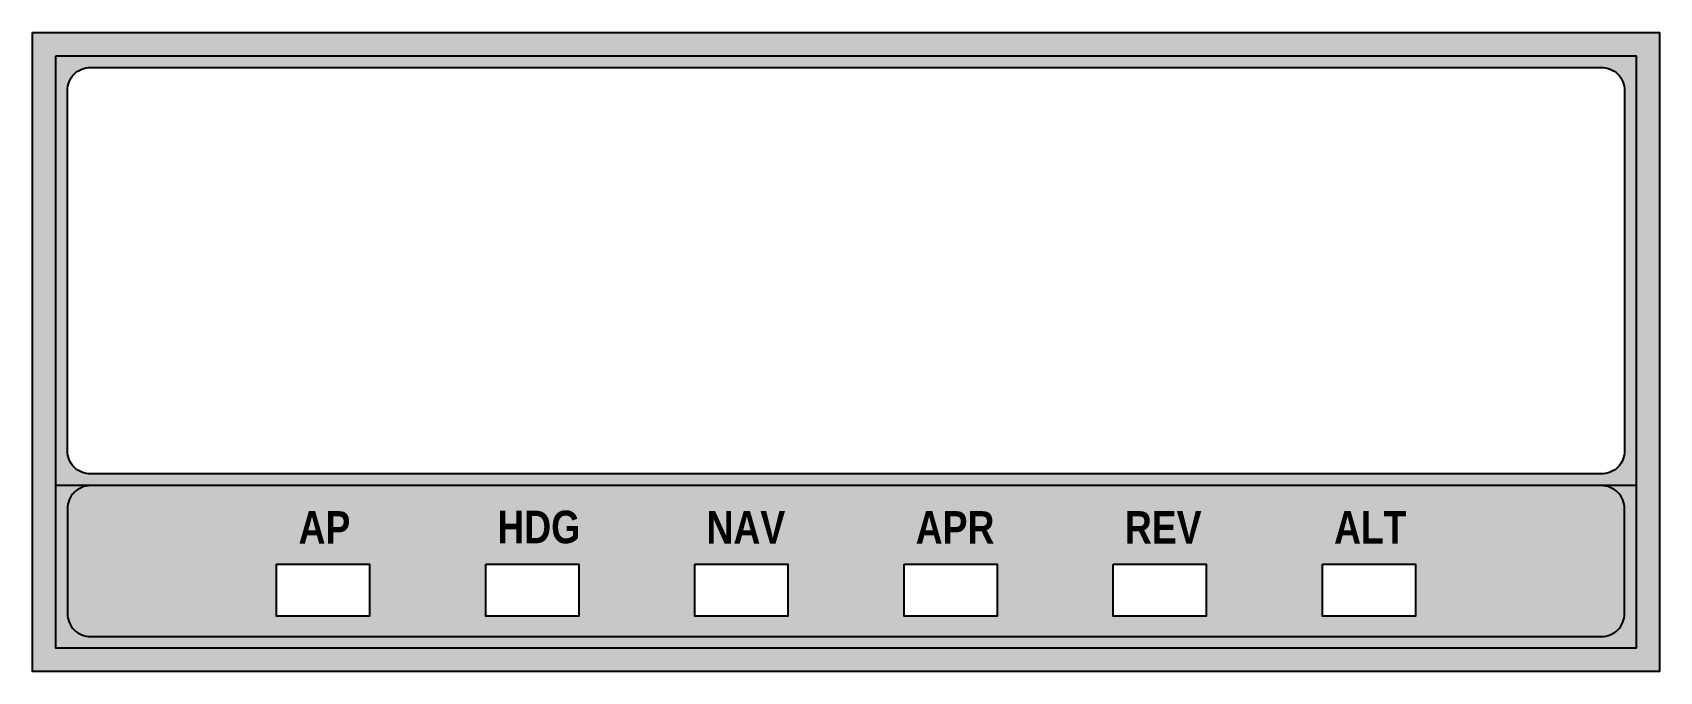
# Model space of a CAD drawing. Header units: inches. Extents: x 0 to 7, y 0.2 to 2.95.
import ezdxf

# ---------------------------------------------------------------- set-up
doc = ezdxf.new("R2010")
doc.units = ezdxf.units.IN
doc.layers.add('hrany', color=250, linetype='Continuous')
doc.layers.add('text', color=255, linetype='Continuous')
doc.styles.get("Standard").update_dxf_attribs({"font": 'arial.ttf'})

msp = doc.modelspace()

# ---------------------------------------------------------------- hatches: boundary and pattern name
at = {"layer": 'hrany', "lineweight": -3}
h = msp.add_hatch(color=256, dxfattribs=at)
h.dxf.hatch_style = 1
h.paths.add_polyline_path([(7, 2.95), (0, 2.95), (0, 0.2), (7, 0.2)])
h.paths.add_polyline_path([(0.25, 1.05, -0.414214), (0.15, 1.15), (0.15, 2.7, -0.414214), (0.25, 2.8), (6.75, 2.8, -0.414214), (6.85, 2.7), (6.85, 1.15, -0.414214), (6.75, 1.05)], flags=16)
h.paths.add_polyline_path([(1.05, 0.6625), (1.45, 0.6625), (1.45, 0.4375), (1.05, 0.4375)], flags=16)
h.paths.add_polyline_path([(1.95, 0.6625), (2.35, 0.6625), (2.35, 0.4375), (1.95, 0.4375)], flags=16)
h.paths.add_polyline_path([(2.85, 0.6625), (3.25, 0.6625), (3.25, 0.4375), (2.85, 0.4375)], flags=16)
h.paths.add_polyline_path([(3.75, 0.6625), (4.15, 0.6625), (4.15, 0.4375), (3.75, 0.4375)], flags=16)
h.paths.add_polyline_path([(4.65, 0.6625), (5.05, 0.6625), (5.05, 0.4375), (4.65, 0.4375)], flags=16)
h.paths.add_polyline_path([(5.55, 0.6625), (5.95, 0.6625), (5.95, 0.4375), (5.55, 0.4375)], flags=16)
at = {"layer": 'text', "lineweight": -3}
h = msp.add_hatch(color=256, dxfattribs=at)
h.dxf.hatch_style = 1
h.paths.add_polyline_path([(6.9, 2.85), (0.1, 2.85), (0.1, 1), (6.9, 1)])
h.paths.add_polyline_path([(0.15, 1.15), (0.15, 2.7, -0.414214), (0.25, 2.8), (6.75, 2.8, -0.414214), (6.85, 2.7), (6.85, 1.15, -0.414214), (6.75, 1.05), (0.25, 1.05, -0.414214)], flags=16)
h.paths.add_polyline_path([(0.25, 0.35, -0.414214), (0.15, 0.45), (0.15, 0.9, -0.414214), (0.25, 1), (0.1, 1), (0.1, 0.3), (6.9, 0.3), (6.9, 1), (6.75, 1, -0.414214), (6.85, 0.9), (6.85, 0.45, -0.414214), (6.75, 0.35)])

# ---------------------------------------------------------------- linework, layer by layer
at = {"layer": 'hrany', "lineweight": -3}
msp.add_lwpolyline([(0, 2.95), (7, 2.95), (7, 0.2), (0, 0.2)], close=True, dxfattribs=at)
msp.add_lwpolyline([(0.25, 2.8), (6.75, 2.8, -0.414214), (6.85, 2.7), (6.85, 1.15, -0.414214), (6.75, 1.05), (0.25, 1.05, -0.414214), (0.15, 1.15), (0.15, 2.7, -0.414214)], format="xyb", close=True, dxfattribs=at)
at = {"layer": 'hrany'}
for points in [[(1.05, 0.6625), (1.45, 0.6625), (1.45, 0.4375), (1.05, 0.4375)], [(1.95, 0.6625), (2.35, 0.6625), (2.35, 0.4375), (1.95, 0.4375)], [(2.85, 0.6625), (3.25, 0.6625), (3.25, 0.4375), (2.85, 0.4375)], [(3.75, 0.6625), (4.15, 0.6625), (4.15, 0.4375), (3.75, 0.4375)], [(4.65, 0.6625), (5.05, 0.6625), (5.05, 0.4375), (4.65, 0.4375)], [(5.55, 0.6625), (5.95, 0.6625), (5.95, 0.4375), (5.55, 0.4375)]]:
    msp.add_lwpolyline(points, close=True, dxfattribs=at)
at = {"layer": 'text', "lineweight": -3}
for points in [[(0.1, 2.85), (6.9, 2.85), (6.9, 1), (0.1, 1)], [(0.1, 2.85), (6.9, 2.85), (6.9, 0.3), (0.1, 0.3)]]:
    msp.add_lwpolyline(points, close=True, dxfattribs=at)
for points in [[(0.25, 2.8), (6.75, 2.8, -0.414214), (6.85, 2.7), (6.85, 1.15, -0.414214), (6.75, 1.05), (0.25, 1.05, -0.414214), (0.15, 1.15), (0.15, 2.7, -0.414214)], [(6.75, 1), (0.25, 1, 0.414214), (0.15, 0.9), (0.15, 0.45, 0.414214), (0.25, 0.35), (6.75, 0.35, 0.414214), (6.85, 0.45), (6.85, 0.9, 0.414214)]]:
    msp.add_lwpolyline(points, format="xyb", close=True, dxfattribs=at)

# ---------------------------------------------------------------- texts
at = {"layer": 'text', "char_height": 0.14, "attachment_point": 7}
for s, insert in [('{\\fArial Narrow|b1|i0|c0|p34; \\P AP}', (1.1, 0.75)), ('{\\fArial Narrow|b1|i0|c0|p34;HDG}', (2, 0.75)), ('{\\fArial Narrow|b1|i0|c0|p34;NAV}', (2.9, 0.75)), ('{\\fArial Narrow|b1|i0|c0|p34;APR}', (3.8, 0.75)), ('{\\fArial Narrow|b1|i0|c0|p34;REV}', (4.7, 0.75)), ('{\\fArial Narrow|b1|i0|c0|p34;ALT}', (5.6, 0.75))]:
    msp.add_mtext(s, dxfattribs=dict(at, insert=insert))

doc.saveas('drawing.dxf')
